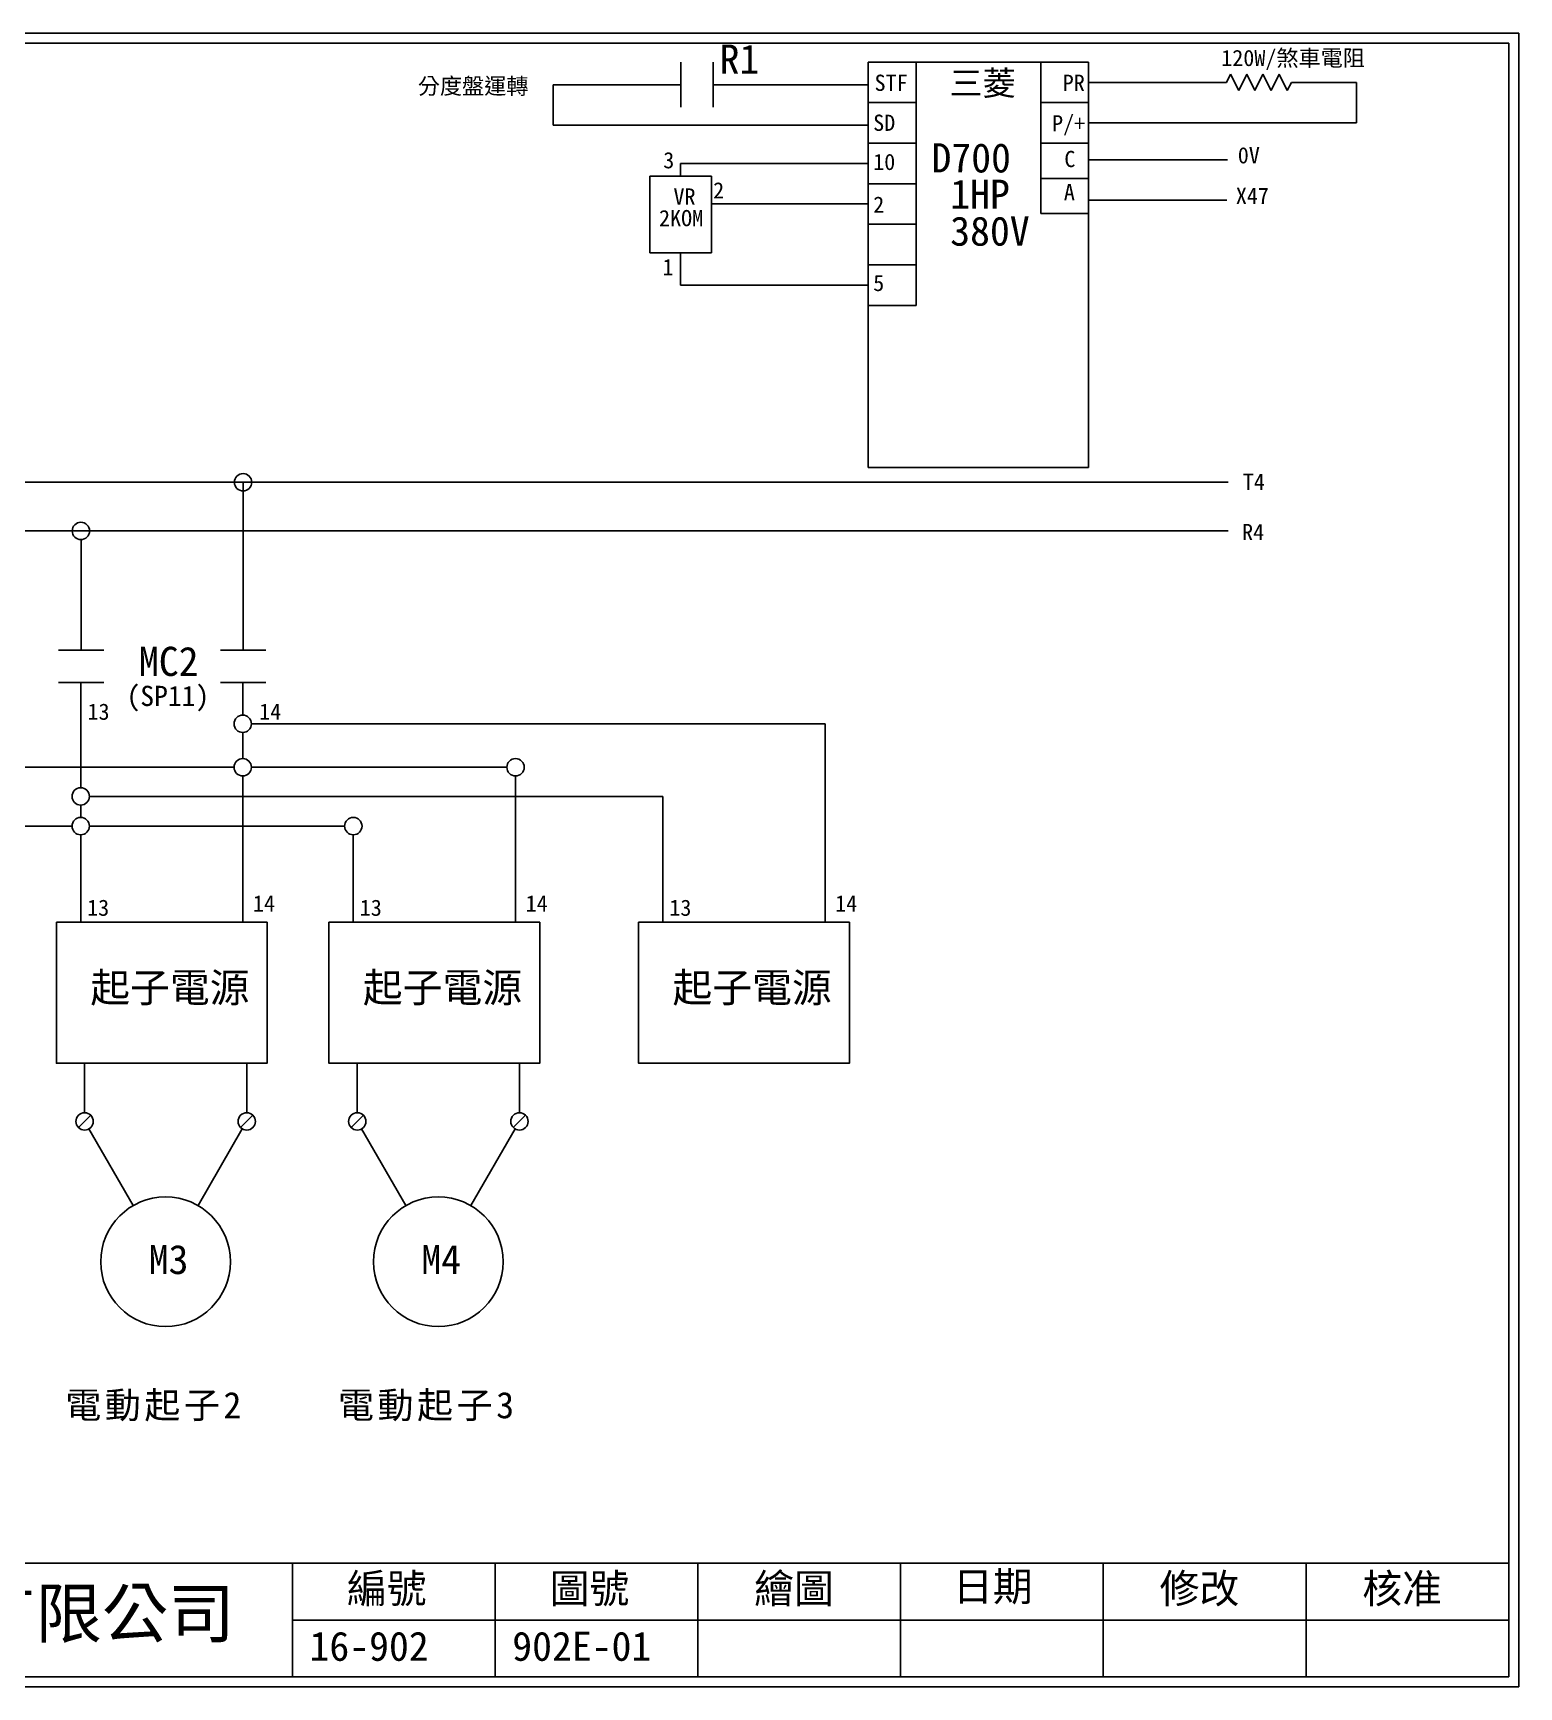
# Model space of a CAD drawing. Extents: x 10 to 297, y 3 to 207.
# Drawn here: x 113.8 to 297, y 3 to 207 of the extents above; entities that cross this region are included whole.
import ezdxf

# ---------------------------------------------------------------- set-up
doc = ezdxf.new("R2010")
doc.units = 0
doc.layers.get('0').update_dxf_attribs({"linetype": 'CONTINUOUS'})
doc.layers.add('圖框層', color=7, linetype='CONTINUOUS')
doc.layers.add('標尺寸層', color=3, linetype='CONTINUOUS')
doc.styles.add('STSL', font='kaiu.ttf')
doc.styles.add('標楷體', font='kaiu.ttf')

msp = doc.modelspace()

# ---------------------------------------------------------------- linework, layer by layer
at = {"color": 0}
for p, q in [((243.91, 203.39), (216.77, 203.39)), ((216.77, 203.39), (216.77, 153.39)), ((216.77, 203.39), (216.77, 193.39)), ((216.77, 203.39), (216.77, 198.39)), ((222.68, 198.39), (222.68, 203.39)), ((238.06, 203.39), (238.06, 198.39)), ((243.91, 153.39), (243.91, 203.39)), ((243.91, 198.39), (243.91, 203.39)), ((193.66, 200.6), (177.89, 200.6)), ((177.89, 200.6), (177.89, 195.6)), ((197.63, 200.6), (216.77, 200.6)), ((243.91, 200.89), (260.94, 200.89)), ((260.94, 200.89), (261.44, 201.89)), ((261.44, 201.89), (262.44, 199.89)), ((262.44, 199.89), (263.44, 201.89)), ((263.44, 201.89), (264.44, 199.89)), ((264.44, 199.89), (265.44, 201.89)), ((265.44, 201.89), (266.44, 199.89)), ((266.44, 199.89), (267.44, 201.89)), ((267.44, 201.89), (268.44, 199.89)), ((268.44, 199.89), (268.94, 200.89)), ((268.94, 200.89), (276.98, 200.89)), ((276.98, 200.89), (276.98, 195.89)), ((216.77, 198.39), (220.71, 198.39)), ((222.68, 193.39), (222.68, 198.39)), ((238.06, 198.39), (238.06, 193.39)), ((239.97, 198.39), (243.91, 198.39)), ((243.91, 193.39), (243.91, 198.39)), ((243.91, 195.89), (276.98, 195.89)), ((177.89, 195.6), (216.77, 195.6)), ((216.77, 193.39), (220.71, 193.39)), ((222.68, 188.39), (222.68, 193.39)), ((239.97, 193.39), (243.91, 193.39)), ((193.62, 189.34), (193.62, 190.89)), ((216.77, 190.89), (193.62, 190.89)), ((243.82, 191.33), (261.05, 191.33)), ((189.83, 189.34), (197.41, 189.34)), ((189.83, 179.87), (189.83, 189.34)), ((197.41, 189.34), (197.41, 179.87)), ((216.77, 188.39), (220.71, 188.39)), ((222.68, 183.39), (222.68, 188.39)), ((216.77, 185.89), (197.41, 185.89)), ((243.94, 186.36), (261, 186.36)), ((240.03, 184.72), (243.97, 184.72)), ((216.77, 183.39), (220.71, 183.39)), ((222.68, 178.39), (222.68, 183.39)), ((197.41, 179.87), (189.83, 179.87)), ((193.62, 179.87), (193.62, 175.89)), ((216.77, 178.39), (220.71, 178.39)), ((222.68, 173.39), (222.68, 178.39)), ((216.77, 175.89), (193.62, 175.89)), ((216.77, 173.39), (220.71, 173.39)), ((243.91, 153.39), (216.77, 153.39)), ((139.67, 151.57), (139.69, 130.85)), ((119.68, 144.5), (119.7, 130.85)), ((119.64, 126.88), (119.64, 121.02)), ((139.63, 126.88), (139.63, 122.85)), ((119.64, 121.02), (119.64, 113.89)), ((139.63, 120.71), (139.63, 117.49)), ((107.07, 116.42), (138.56, 116.42)), ((140.7, 116.42), (172.19, 116.42)), ((139.63, 115.34), (139.63, 109.16)), ((173.26, 115.34), (173.26, 97.3)), ((211.43, 115.34), (211.43, 97.3)), ((119.64, 111.74), (119.64, 110.23)), ((87.08, 109.16), (118.57, 109.16)), ((120.71, 109.16), (152.19, 109.16)), ((139.63, 109.16), (139.63, 97.3)), ((119.64, 108.09), (119.64, 97.3)), ((153.26, 108.09), (153.26, 97.3)), ((191.44, 108.09), (191.44, 97.3)), ((119.64, 97.3), (119.64, 102.04)), ((153.26, 97.3), (153.26, 102.04)), ((120.12, 79.92), (120.12, 73.81)), ((140.12, 79.92), (140.12, 73.81)), ((153.75, 79.92), (153.75, 73.81)), ((173.75, 79.92), (173.75, 73.81)), ((120.88, 73.5), (119.36, 71.99)), ((140.88, 73.5), (139.36, 71.99)), ((154.51, 73.5), (152.99, 71.99)), ((174.51, 73.5), (172.99, 71.99)), ((126.11, 62.37), (120.66, 71.82)), ((134.11, 62.37), (139.57, 71.83)), ((159.74, 62.37), (154.28, 71.82)), ((167.74, 62.37), (173.2, 71.83))]:
    msp.add_line(p, q, dxfattribs=at)
at = {"color": 7}
for p, q in [((220.71, 198.39), (222.68, 198.39)), ((239.97, 198.39), (238.06, 198.39)), ((220.71, 193.39), (222.68, 193.39)), ((238.06, 184.72), (238.06, 193.39)), ((239.97, 193.39), (238.06, 193.39)), ((220.71, 188.39), (222.68, 188.39)), ((238.06, 189.05), (243.91, 189.05)), ((240.05, 184.72), (238.06, 184.72)), ((220.71, 183.39), (222.68, 183.39)), ((220.71, 178.39), (222.68, 178.39)), ((220.71, 173.39), (222.68, 173.39)), ((139.63, 126.88), (139.63, 122.85)), ((140.7, 121.78), (211.43, 121.78)), ((211.43, 115.34), (211.43, 121.78)), ((119.64, 116.42), (119.64, 113.89)), ((120.71, 112.82), (191.44, 112.82)), ((191.44, 108.09), (191.44, 112.82))]:
    msp.add_line(p, q, dxfattribs=at)
at = {"color": 0}
for centre, radius in [((139.67, 151.57), 1.07), ((119.66, 145.57), 1.07), ((139.63, 121.78), 1.07), ((139.63, 116.42), 1.07), ((173.26, 116.42), 1.07), ((119.64, 112.82), 1.07), ((119.64, 109.16), 1.07), ((153.26, 109.16), 1.07), ((120.12, 72.74), 1.07), ((140.12, 72.74), 1.07), ((153.75, 72.74), 1.07), ((173.75, 72.74), 1.07), ((130.11, 55.44), 8), ((163.74, 55.44), 8)]:
    msp.add_circle(centre, radius, dxfattribs=at)
at = {"layer": '圖框層', "color": 0}
for p, q in [((297, 206.97), (10, 206.97)), ((297, 3), (297, 206.97)), ((295.75, 205.72), (11.25, 205.72)), ((295.75, 4.25), (295.75, 205.72)), ((11.25, 18.25), (295.75, 18.25)), ((145.75, 4.25), (145.75, 18.25)), ((170.75, 4.25), (170.75, 18.25)), ((195.75, 4.25), (195.75, 18.25)), ((220.75, 4.25), (220.75, 18.25)), ((245.75, 4.25), (245.75, 18.25)), ((270.75, 4.25), (270.75, 18.25)), ((145.75, 11.25), (295.75, 11.25)), ((11.25, 4.25), (295.75, 4.25)), ((10, 3), (297, 3))]:
    msp.add_line(p, q, dxfattribs=at)
at = {"layer": '標尺寸層', "color": 0}
for p, q in [((193.66, 203.39), (193.66, 197.82)), ((197.63, 203.39), (197.63, 197.82)), ((110.51, 151.57), (120.12, 151.57)), ((120.12, 151.57), (166.94, 151.57)), ((166.94, 151.57), (261.14, 151.57)), ((104.42, 145.57), (120.12, 145.57)), ((120.12, 145.57), (166.94, 145.57)), ((166.94, 145.57), (261.14, 145.57)), ((198.23, 145.57), (229.52, 145.57)), ((116.91, 130.85), (122.48, 130.85)), ((136.9, 130.85), (142.47, 130.85)), ((116.91, 126.88), (122.48, 126.88)), ((119.64, 126.88), (119.64, 121.02)), ((136.9, 126.88), (142.47, 126.88))]:
    msp.add_line(p, q, dxfattribs=at)
for points in [[(116.64, 97.3), (142.63, 97.3), (142.63, 79.92), (116.64, 79.92)], [(150.26, 97.3), (176.26, 97.3), (176.26, 79.92), (150.26, 79.92)], [(188.44, 97.3), (214.43, 97.3), (214.43, 79.92), (188.44, 79.92)]]:
    msp.add_lwpolyline(points, close=True, dxfattribs=at)

# ---------------------------------------------------------------- texts
at = {"color": 0, "char_height": 3.25, "width": 24.1454, "attachment_point": 2, "style": '標楷體'}
for s, insert in [('{\\T1.1;電動起子2}', (128.71, 39.38)), ('{\\T1.1;電動起子3}', (162.34, 39.38))]:
    msp.add_mtext(s, dxfattribs=dict(at, insert=insert))
at = {"layer": '圖框層', "color": 0, "style": 'STSL'}
for s, height, p in [('R1', 3.6, (198.43, 201.96)), ('120W/煞車電阻', 2, (260.29, 202.9)), ('  三菱', 3, (222.69, 199.3)), ('分度盤運轉', 2, (161.21, 199.44)), ('STF', 2, (217.54, 199.84)), ('PR', 2, (240.74, 199.84)), ('SD', 2, (217.37, 194.91)), ('P/+', 2, (239.43, 194.84)), ('3', 2, (191.48, 190.29)), ('10', 2, (217.37, 190.08)), ('D700', 3.6, (224.56, 189.78)), ('C', 2, (240.94, 190.44)), ('0V', 2, (262.33, 190.9)), ('VR', 2, (192.74, 185.81)), ('2', 2, (197.63, 186.57)), ('1HP', 3.6, (226.87, 185.3)), ('A', 2, (240.88, 186.36)), ('X47', 2, (262.09, 185.9)), ('2', 2, (217.37, 184.81)), ('2KOM', 2, (190.96, 183.15)), ('380V', 3.6, (226.87, 180.75)), ('1', 2, (191.38, 177.11)), ('5', 2, (217.37, 175.15)), ('T4', 2, (262.95, 150.63)), ('R4', 2, (262.86, 144.43)), ('MC2', 3.6, (126.82, 127.68)), ('(SP11)', 2.5, (125.29, 123.97)), ('13', 2, (120.48, 122.28)), ('14', 2, (141.65, 122.28)), ('13', 2, (120.43, 98.1)), ('14', 2, (140.88, 98.63)), ('13', 2, (154.05, 98.1)), ('14', 2, (174.51, 98.63)), ('13', 2, (192.23, 98.1)), ('14', 2, (212.68, 98.63)), ('起子電源', 3.6, (120.82, 87.45)), ('起子電源', 3.6, (154.44, 87.45)), ('起子電源', 3.6, (192.62, 87.45)), ('M3', 3.6, (128.03, 53.92)), ('M4', 3.6, (161.65, 53.92)), ('編號', 3.6, (152.47, 13.34)), ('圖號', 3.6, (177.47, 13.34)), ('繪圖', 3.6, (202.69, 13.34)), ('日期', 3.6, (227.22, 13.59)), ('修改', 3.6, (252.69, 13.34)), ('核准', 3.6, (277.69, 13.34)), ('泓陞自動化科技有限公司', 6, (48.6, 9.08)), ('16-902', 3.6, (147.86, 6.22)), ('902E-01', 3.6, (172.86, 6.22))]:
    msp.add_text(s, height=height, dxfattribs=at).set_placement(p)

doc.saveas('drawing.dxf')
